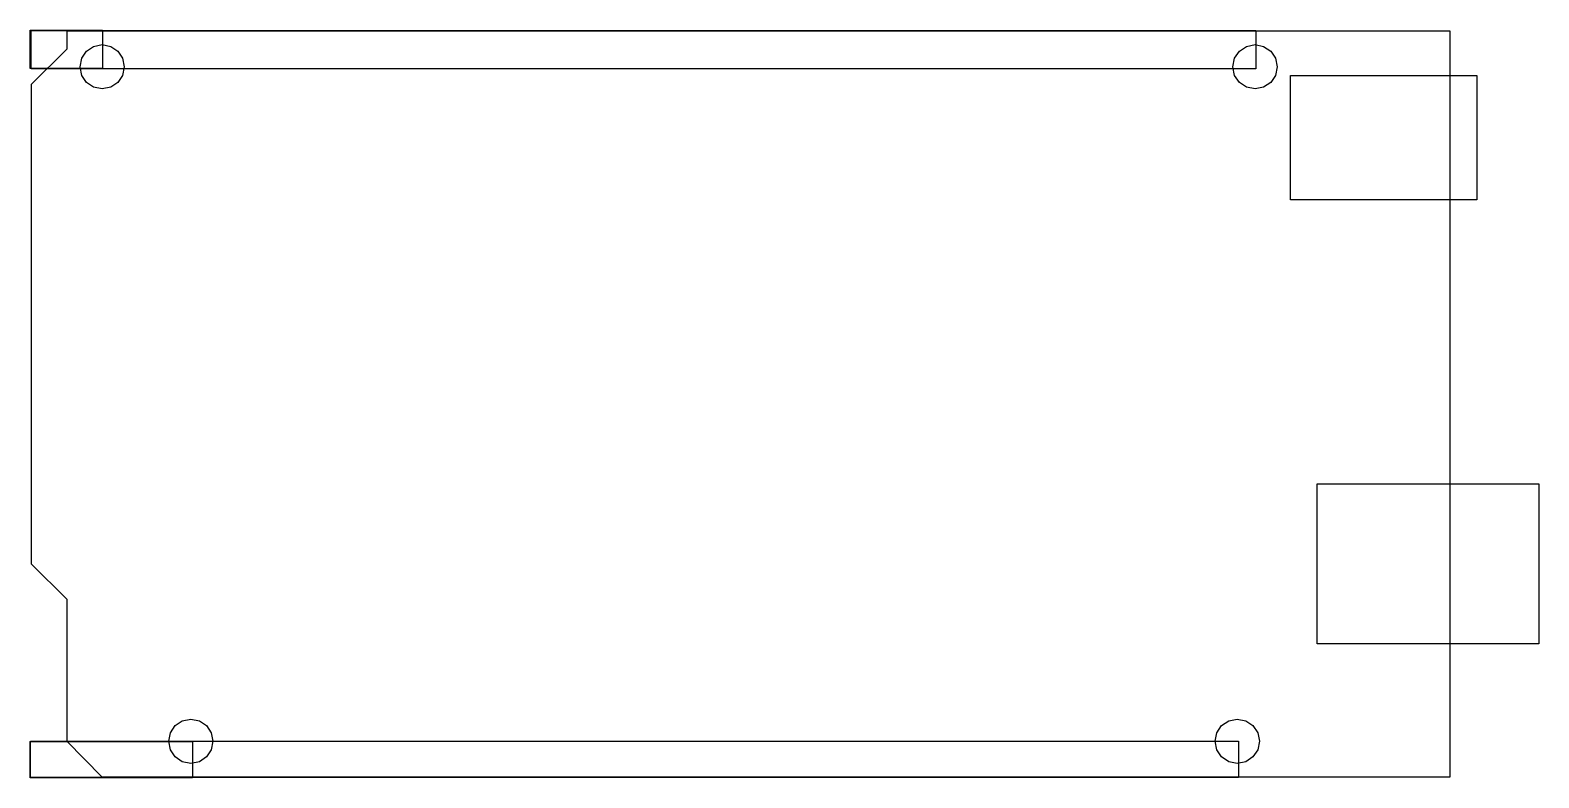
# Model space of a CAD drawing. Extents: x 0 to 108, y 0 to 53.
import ezdxf

# ---------------------------------------------------------------- set-up
doc = ezdxf.new("R2010")
doc.units = 0
for name, color, linetype in [('measure', 7, 'CONTINUOUS'), ('mounting_holes', 7, 'CONTINUOUS'), ('pcb', 7, 'CONTINUOUS'), ('power', 7, 'CONTINUOUS'), ('usb', 7, 'CONTINUOUS')]:
    doc.layers.add(name, color=color, linetype=linetype)

msp = doc.modelspace()

# ---------------------------------------------------------------- linework, layer by layer
at = {"layer": 'measure', "color": 7}
for points in [[(0.004818, 53.403478), (5.184567, 53.403478), (5.184567, 50.660333), (0.004818, 50.660333)], [(0.077592, 53.388514), (87.619083, 53.388514), (87.619083, 50.6526), (0.077592, 50.6526)], [(0.007014, 2.604092), (11.60163, 2.604092), (11.60163, 0.007015), (0.007014, 0.007015)], [(0.019131, 2.613251), (86.369086, 2.613251), (86.369086, 0.019131), (0.019131, 0.019131)]]:
    msp.add_lwpolyline(points, close=True, dxfattribs=at)
at = {"layer": 'mounting_holes', "color": 7}
for points in [[(3.567609, 50.790086), (3.69196, 51.406016), (4.031073, 51.908986), (4.534046, 52.248096), (5.149972, 52.372446), (5.765898, 52.248096), (6.268871, 51.908986), (6.607984, 51.406016), (6.732335, 50.790086), (6.607984, 50.174156), (6.268871, 49.671186), (5.765898, 49.332076), (5.149972, 49.207726), (4.534046, 49.332076), (4.031073, 49.671186), (3.69196, 50.174156)], [(85.976326, 50.790086), (86.100676, 51.406016), (86.43979, 51.908986), (86.942762, 52.248096), (87.558689, 52.372446), (88.174615, 52.248096), (88.677587, 51.908986), (89.016701, 51.406016), (89.141051, 50.790086), (89.016701, 50.174156), (88.677587, 49.671186), (88.174615, 49.332076), (87.558689, 49.207726), (86.942762, 49.332076), (86.43979, 49.671186), (86.100676, 50.174156)], [(9.906735, 2.612335), (10.031083, 3.228265), (10.370196, 3.731235), (10.873169, 4.070355), (11.489098, 4.194705), (12.105027, 4.070355), (12.608, 3.731235), (12.947113, 3.228265), (13.071461, 2.612335), (12.94711, 1.996405), (12.607997, 1.493435), (12.105024, 1.154325), (11.489098, 1.029975), (10.873172, 1.154325), (10.370199, 1.493435), (10.031086, 1.996405)], [(84.708504, 2.612335), (84.832852, 3.228265), (85.171965, 3.731235), (85.674939, 4.070355), (86.290868, 4.194705), (86.906796, 4.070355), (87.40977, 3.731235), (87.748883, 3.228265), (87.873231, 2.612335), (87.74888, 1.996405), (87.409766, 1.493435), (86.906794, 1.154325), (86.290868, 1.029975), (85.674941, 1.154325), (85.171968, 1.493435), (84.832855, 1.996405)]]:
    msp.add_lwpolyline(points, close=True, dxfattribs=at)
at = {"layer": 'pcb', "color": 7}
msp.add_lwpolyline([(101.504746, 53.327926), (2.614877, 53.327926), (2.614877, 52.060096), (0.079239, 49.524446), (0.079239, 15.293175), (2.614877, 12.757535), (2.614877, 2.614895), (5.126252, 0.079235), (101.504746, 0.079235)], close=True, dxfattribs=at)
at = {"layer": 'power', "color": 7}
msp.add_lwpolyline([(103.406456, 41.281266), (90.094322, 41.281266), (90.094322, 50.156026), (103.406456, 50.156026)], close=True, dxfattribs=at)
at = {"layer": 'usb', "color": 7}
msp.add_lwpolyline([(107.843857, 9.585255), (91.996079, 9.585255), (91.996079, 20.995655), (107.843857, 20.995655)], close=True, dxfattribs=at)

doc.saveas('drawing.dxf')
